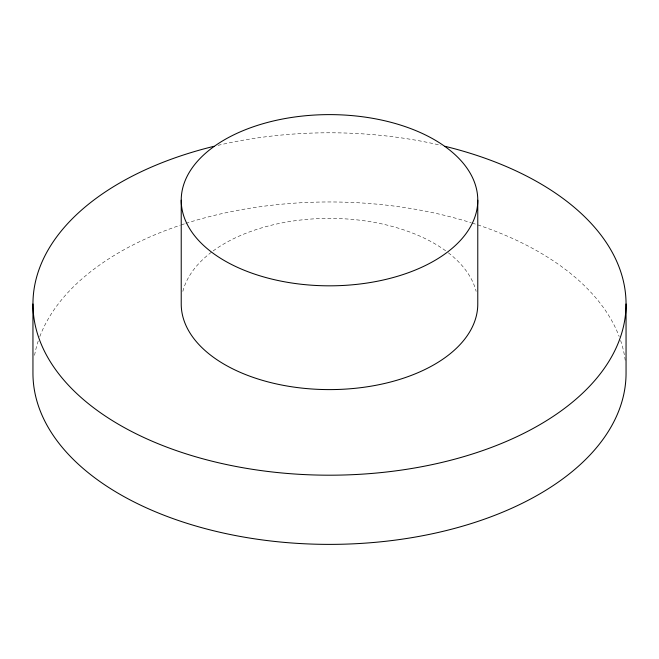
<?xml version="1.0" encoding="UTF-8"?>
<svg xmlns="http://www.w3.org/2000/svg" width="659" height="659" viewBox="0 0 659 659"><rect width="100%" height="100%" fill="white"/><g stroke="black" fill="none" stroke-linecap="round" stroke-linejoin="round"><path stroke-width="0.49" stroke-dasharray="3.29 2.47" d="M34.573 355.3A296.55 171.208 0 0 1 38.411 340.456M39.812 336.56A296.55 171.208 0 0 1 180.22 225.238M181.225 224.9A296.55 171.208 0 0 1 184.94 223.681M185.879 223.385A296.55 171.208 0 0 1 471.243 222.783M472.19 223.08A296.55 171.208 0 0 1 475.922 224.291M477.775 224.9A296.55 171.208 0 0 1 619.188 336.56M620.589 340.456A296.55 171.208 0 0 1 625.21 360.284M218.022 145.342A296.55 171.208 0 0 1 440.978 145.342M182.848 291.36A148.275 85.604 0 0 1 212.28 251.573M213.104 250.955A148.275 85.604 0 0 1 447.543 252.191M448.351 252.809A148.275 85.604 0 0 1 476.152 291.36"/><path stroke-width="0.99" d="M626.05 303.988L626.05 373.175A296.55 171.208 0 0 1 329.5 544.383A296.55 171.208 0 0 1 32.95 373.175L32.95 303.988M477.775 200.221A148.275 85.604 0 0 1 255.362 274.358A148.275 85.604 0 0 1 255.362 126.083A148.275 85.604 0 0 1 477.775 200.221L477.775 303.988A148.275 85.604 0 0 1 329.5 389.601A148.275 85.604 0 0 1 181.225 303.988L181.225 200.221M444.982 146.298A296.55 171.208 0 0 1 564.326 408.547A296.55 171.208 0 0 1 94.674 408.547A296.55 171.208 0 0 1 214.018 146.298"/></g></svg>
